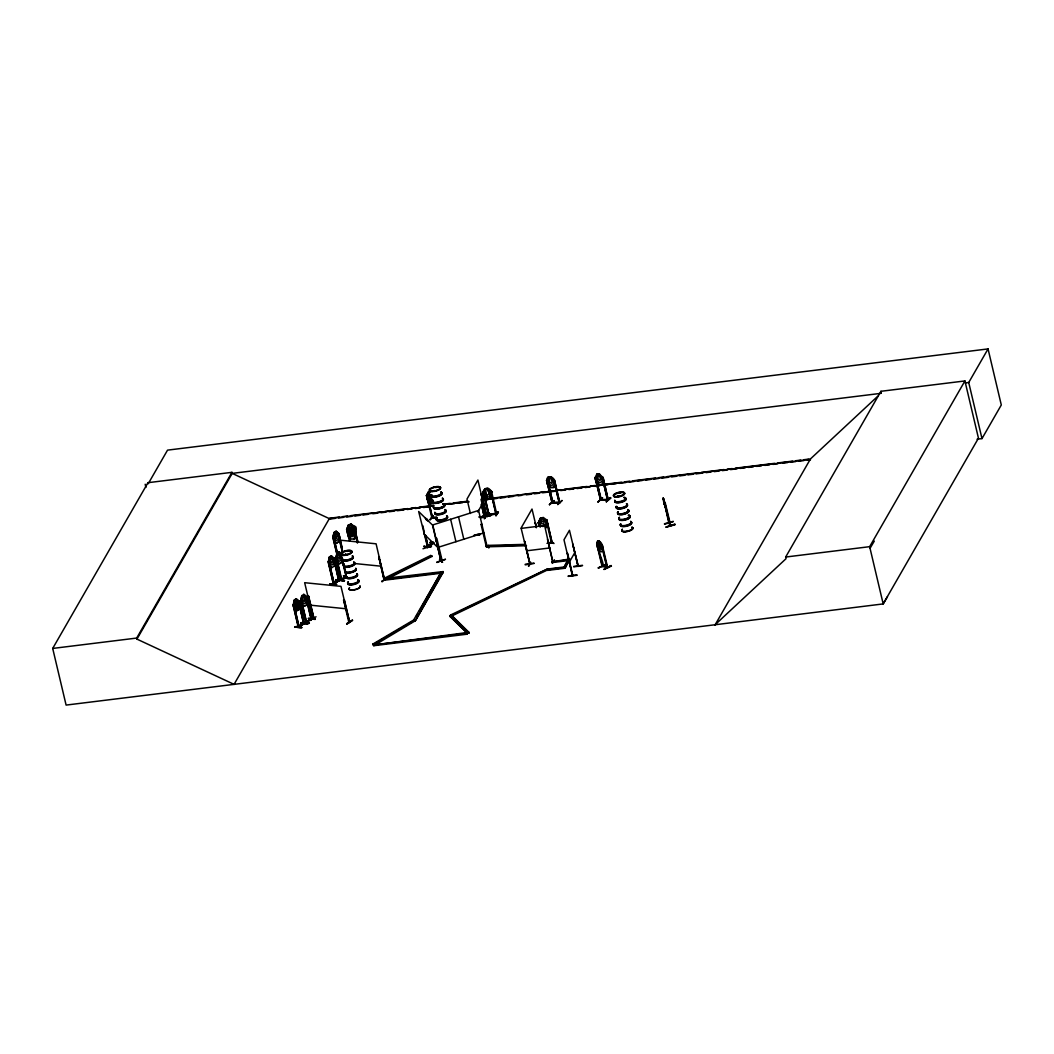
<?xml version="1.0" encoding="UTF-8"?>
<svg xmlns="http://www.w3.org/2000/svg" width="1054" height="1054" viewBox="0 0 1054 1054"><rect width="100%" height="100%" fill="white"/><g stroke="black" fill="none" stroke-linecap="round" stroke-linejoin="round"><path stroke-width="1.5" d="M427.384 495.472L432.509 518.001L427.147 495.301M597.578 547.421C602.348 558.725 605.536 545.247 599.502 541.295C591.544 539.872 605.404 563.258 602.862 566.393L602.005 566.393M351.852 527.606L354.552 533.232L353.393 536.051L351.733 536.776L349.546 535.379L348.914 532.718L349.441 525.221L350.271 524.866L352.207 529.095L350.85 531.203L349.704 530.175L349.335 528.607L351.917 527.514L355.303 529.978L353.551 534.602L350.916 535.696L347.53 533.232L349.282 528.607L351.865 527.487M334.197 532.52L334.685 539.279L336.476 540.597L337.754 539.793L338.532 536.881L336.121 531.321L334.065 532.441L332.814 537.171L336.977 554.799M597.855 474.643L598.105 479.254L600.134 480.611L600.319 477.66L597.895 474.603M294.633 627.143C299.31 624.271 307.9 630.081 294.883 626.853M302.221 622.677C306.134 620.213 316.055 625.272 302.221 622.677L309.362 623.191L302.406 622.058M302.472 622.453L309.283 623.098M329.704 583.956L336.832 584.509L329.955 583.784M337.161 559.793L334.434 559.463L337.372 559.121M334.698 559.266L337.412 559.49M337.583 579.898L344.474 580.622L335.936 580.056M424.116 546.354L430.875 546.67M486.171 516.46L481.125 493.68L486.434 516.104M529.675 563.824L529.978 562.915L529.398 563.31M293.921 604.377L298.849 626.893M298.585 601.399L303.723 624.021L303.829 622.795L304.329 623.639L298.941 601.228L298.19 601.544M485.762 492.402C484.721 486.329 489.056 490.268 489.003 493.601L487.383 495.222L486.131 493.97M336.582 557.263L335.699 557.803L341.232 580.293L335.936 557.829L337.043 553.073L335.857 557.843M316.029 616.774L309.929 620.477M345.027 577.908L347.293 576.775M540.267 518.291L540.412 525.011L542.797 526.526L544.681 525.933L546.025 523.219L543.179 517.501L540.267 518.291L538.278 522.797L539.095 526.328M549.74 504.589L553.982 500.874M602.453 497.778L597.921 501.875M598.277 501.849L602.48 498.147M429.307 495.459L429.36 501.744L431.732 503.707L433.589 503.548M479.978 534.562L476.988 534.47M439.729 559.397L442.416 562.309M484.919 488.911L484.932 495.261L487.37 497.119L489.28 496.882L490.677 494.524C480.571 478.134 500.848 500.861 487.791 488.542L484.853 488.819C480.374 498.95 483.562 486.355 487.818 488.503L490.347 499.109L487.37 499.491L483.615 496.315L482.785 492.705L488.318 515.169L496.882 514.075L496.526 513.272C471.744 516.908 515.999 510.162 488.252 515.142C486.948 513.746 490.505 514.062 488.042 514.352M429.887 519.82L433.181 515.669L430.256 519.332M433.194 516.078L430.23 519.741M487.04 516.42L488.727 513.311M487.067 516.829L489.056 512.85M553.785 480.308L559.279 502.6M602.177 477.317L607.565 500.057L602.177 477.357M298.769 609.476L299.876 604.706L299.033 601.136L296.253 598.804L294.29 600.042L293.183 604.825L298.506 627.288L298.493 626.405M298.348 627.183L304.026 623.612L299.046 601.215L296.24 598.922L298.717 604.495L297.966 607.407L296.688 608.198L294.909 606.893L294.29 600.042L296.332 598.817L296.806 610.714L298.849 609.489L299.797 604.706M300.733 600.398L301.852 595.629L303.908 594.39L306.701 596.735L311.865 619.278L305.884 622.743M306.424 605.062C308.216 593.547 308.493 605.931 304.369 606.3M334.144 532.441L332.959 537.211L337.214 554.826M339.414 580.556L333.538 584.179L328.308 561.716L329.322 556.96L331.378 555.721L334.118 558.133L335.014 561.624L333.907 566.393L331.852 567.632L329.111 565.221M341.47 562.507L342.221 559.305M345.528 554.299L346.015 554.378M345.053 555.142L346.331 554.602M347.504 551.44L347.609 551.321M347.306 551.255L347.675 550.873M434.367 491.019L433.207 491.085L434.446 490.69M435.987 487.58L435.631 487.396M435.974 487.343L435.618 487.449M618.698 496.078L617.907 496.236M618.922 496.302L617.486 496.342M620.187 493.153L620.648 492.824M619.699 493.035L620.371 492.626M601.61 545.208L602.348 545.221L607.71 567.658L602.071 566.367L596.683 543.877L597.658 540.807M431.824 500.9L430.322 503.351L431.231 500.439L429.097 497.883L431.613 499.859M349.454 540.873L346.634 529.595L348.387 525.024L351.022 523.93L354.407 526.394C360.139 525.208 350.139 550.702 356.094 533.508M348.545 536.763L346.634 529.595L348.387 525.024M339.348 580.609L333.802 558.106L339.111 580.504L333.367 584.127L328.071 561.69L328.835 561.084L334.21 583.811L328.782 561.15M427.542 546.868L433.26 543.153M440.612 560.096L441.283 560.267M440.928 561.15L435.789 538.396L441.468 561.071M539.068 522.402L540.201 527.211M539.213 526.289L538.383 522.744L540.373 518.397M547.645 523.588L545.722 528.067L547.737 523.588M555.208 483.865L553.508 487.488L550.82 487.528L547.342 484.01L546.539 480.413L547.527 480.295L552.902 502.732L551.835 502.073M555.353 483.852L553.548 487.449L550.886 487.396L547.461 483.931M595.075 477.66L595.866 481.256L599.357 484.774L602.084 484.695L603.784 481.072M599.37 484.682L602.018 484.603L603.837 481.138M344.935 570.675L344.974 570.873A5.744 1.963 -13.3 0 0 350.639 572.177A5.744 1.963 -13.3 0 0 355.83 568.501M349.098 588.316L349.151 588.514A5.744 1.963 -13.3 0 0 354.803 589.818A5.744 1.963 -13.3 0 0 360.007 586.143M431.784 505.946L428.082 502.732L426.435 495.564L428.425 491.77L431.27 491.572M426.501 495.63L428.491 491.862L428.53 498.186L430.888 500.149L432.746 499.991M429.241 495.38L432.087 495.235L429.241 495.38L427.213 499.214L430.967 502.35M490.347 499.109L492.323 495.169M567.289 553.258L572.52 575.695M577.974 566.327L572.665 543.917L578.33 566.288M573.758 566.854L582.546 565.616M567.592 553.218L572.809 575.827L572.77 575.049M577.025 575.3L568.277 576.393M484.853 488.819L487.37 499.491L490.294 498.99M482.877 492.771L483.799 492.481L489.03 514.919M486.553 516.394L481.428 493.641M483.799 492.481L489.016 515.077M491.52 491.625L490.65 491.783M482.31 516.368L490.98 515.498L478.753 517M484.273 517.027L481.335 504.194L484.418 516.868M480.993 499.28L485.248 516.895C485.525 514.958 483.575 518.634 480.255 517.409M484.774 518.555C490.611 505.617 479.504 526.802 486.764 514.984M496.012 514.049L490.65 491.454L496.105 514.194M495.894 515.301L497.883 511.757L496.065 515.696M495.947 515.762L498.437 512.152M524.484 541.348L530.149 564.549L524.787 541.308M536.143 527.619L535.221 522.665L536.262 525.722M525.248 564.865L534.075 563.468M528.502 566.314L530.663 562.256L528.686 566.209M552.678 561.769L544.628 525.498L521.322 528.37M554.417 559.793L552.401 563.35M234.186 684.349L66.099 705.086L52.7 648.434L147.968 482.692L231.959 472.337L232.196 473.378L136.941 639.119L234.067 684.362L883.186 603.916L887.455 596.696M136.941 639.119L136.691 638.065L231.959 472.337M234.067 684.362L329.559 518.239L339.335 517.04M431.811 555.748L384.381 579.476L443.233 572.296L443.075 571.597L383.696 578.527L430.73 555.471L431.982 556.446L384.539 580.187L441.218 573.192M373.577 645.008L468.925 632.281L469.096 632.98L373.577 645.008L373.748 645.707L467.014 634.205L467.251 632.808L449.926 615.839L451.599 615.312L468.925 632.281M373.748 645.707L415.118 620.859L414.947 620.16L413.669 619.989L372.708 644.152L374.144 645.022L372.708 644.152M415.118 620.859L413.669 619.989L440.967 572.493L419.466 610.912M416.251 616.498L417.858 613.705M413.84 620.701L415.539 620.49L443.075 571.597M415.539 620.49L443.233 572.296M477.752 511.981L483.206 502.481M467.251 632.808L467.014 634.205M546.407 569.397L547.619 570.385L565.102 568.225L569.832 559.015L564.944 567.526L546.407 569.397L450.545 615.035L450.717 615.734L547.856 568.989L565.339 566.841L565.511 567.539L548.014 569.7L451.758 616.01L450.098 616.537L449.926 615.839M568.014 560.609L552.112 562.572L551.953 561.874L568.238 559.213M552.112 562.572L552.349 561.176M567.737 559.924L563.811 567.75L567.895 560.623M569.292 562.217L574.746 552.718M714.994 625.035L810.473 458.912L877.718 396.291M715.218 624.64L786.06 558.673L785.665 557.039L880.933 391.297L964.924 380.942L978.455 438.187L883.186 603.916L869.655 546.67L964.924 380.942M977.084 439.202L981.985 438.596L968.731 382.51L988.046 348.914L167.533 450.137L148.219 483.746L147.968 482.692M981.985 438.596L1001.3 404.986L988.046 348.914M870.037 548.304L874.306 541.084M299.165 626.893L293.802 604.179M310.825 618.751L311.233 618.711M311.431 618.395L311.035 619.581L311.681 619.172M338.294 580.082L338.966 579.687L338.94 580.859L333.802 558.106M341.18 579.41L340.943 580.267L346.239 576.946M432.456 542.691C433.813 541.124 432.588 545.129 432.825 542.678M303.829 594.39L306.306 600.069L305.541 602.98L304.263 603.784L302.472 602.466L301.852 595.629L300.812 600.411L306.121 622.848L300.588 600.358L301.457 599.937M306.174 597.091L311.431 619.528M668.829 523.074L670.41 525.854L663.098 497.989L665.1 503.417M668.644 522.257L669.303 523.271L668.974 522.138M669.158 522.692L670.581 524.958L668.855 522.771M334.632 558.857L337.346 559.187M344.381 580.622L335.765 579.7L343.011 580.635M424.037 545.998L423.853 546.644L430.902 547.118M426.409 495.604L427.331 495.433M426.554 495.591L431.916 518.054C430.757 515.841 434.511 520.083 436.778 517.488M430.414 492.205L429.492 492.284L429.294 495.393L429.676 496.961L431.824 498.186M427.344 499.188L430.954 502.442M431.231 495.815L430.322 495.841L430.506 500.518L432.667 501.744M432.68 517.237L436.54 517.04M345.027 554.944L345.936 554.496L344.921 554.523M347.24 550.939L347.609 551.229M345.211 554.536L345.989 554.43M433.879 490.861L434.604 490.545L433.339 490.821M618.751 496.144L618.039 496.711M346.634 529.595L347.504 529.398M481.125 524.418L481.902 524.167L481.032 524.325L486.342 546.868L486.052 545.972L487.093 545.774M550.939 541.875C552.27 543.969 549.806 541.269 551.98 541.677M602.624 565.537L601.808 565.576L602.888 566.367M606.735 566.854L607.539 566.828L602.73 565.8M607.433 566.802L606.827 567.645L607.657 567.632M486.368 516.157L477.91 480.044L466.988 499.043L470.4 513.469M526.499 545.722L487.554 546.802L487.396 546.104L488.173 545.379L525.485 544.351M487.554 546.802L488.173 545.379M546.591 480.479L552.243 502.705M550.188 477.383L552.164 481.968L551.598 483.364L549.569 482.007L549.2 480.44L549.318 477.396L550.241 477.343M551.874 501.902L552.006 502.916L546.644 480.44C546.499 475.051 552.968 476 554.509 480.295L559.793 502.758L551.967 502.877L559.858 502.613M547.527 480.295L552.863 502.705M559.608 501.941L558.989 501.783M558.778 502.178L552.625 502.271M559.674 502.771L554.562 480.189L553.548 480.071L559.187 502.626M561.94 500.4L557.75 504.55M557.843 504.484L562.019 500.716M595.997 481.191L599.357 484.774M603.086 477.449L608.25 500.031L603.086 477.449L602.242 477.62M608.25 500.004C607.684 500.307 597.21 500.703 601.241 499.148M597.921 501.928L602.493 497.738M595.734 477.712L601.439 499.978L600.358 499.319M607.591 499.043L608.277 499.056L607.447 499.056M607.315 499.438L601.149 499.53M606.287 501.796L610.964 498.055L610.424 497.607L606.287 501.796L610.411 497.607M304.224 623.704L298.651 627.209M340.837 579.371L341.852 579.911L336.476 557.197M305.923 622.756L305.634 622.018L310.904 619.001M311.088 619.528L305.792 597.104L306.701 596.735M432.562 542.626L433.51 543.218M434.024 542.718L429.927 542.309L432.772 542.955C424.34 545.867 427.529 548.436 433.576 543.166M427.16 547.593L427.516 547.474M427.713 547.698L418.649 511.506L432.509 525.09L441.073 561.176M328.874 561.413L329.401 556.96L329.955 563.798L331.733 565.115L333.024 564.312L333.789 561.4L331.312 555.721M618.579 496.46L617.947 496.46M669.29 523.245L663.203 497.962L663.77 501.177M298.414 601.267L303.723 623.994M298.256 627.262L293.025 604.798L293.842 604.469M308.69 596.261L307.873 596.327L308.69 596.261L314.066 618.698L313.13 618.79M384.776 578.791L384.894 579.753L383.999 579.805L378.9 557.25L384.697 579.871L384.143 578.83M379.519 557.303L378.702 557.382M300.772 623.283L307.649 623.836M303.288 623.428L298.124 626.405M303.526 623.454L298.769 626.274M313.67 618.013L312.906 617.96L313.789 618.843L308.493 596.38M343.578 599.937L349.704 622.282L344.408 599.871L343.578 599.937L348.834 622.4L349.032 621.386L349.691 622.255M382.273 581.676L381.772 581.176L388.056 577.974M381.891 581.637L387.74 577.908M346.661 623.731L352.51 620.081L346.713 623.784M334.935 532.586L335.58 532.178L336.951 534.813L336.345 538.568L335.396 537.58L334.856 532.573M332.814 537.171L333.683 536.631L337.741 554.496M342.55 553.152L338.005 533.917L338.782 533.614M330.837 556.696L330.284 560.53L331.602 563.086L332.577 560.899L330.758 556.696M336.964 553.073L339.019 551.835L341.417 557.513L340.653 560.425L339.375 561.229L337.583 559.911C335.198 556.288 337.807 548.133 341.759 554.246L338.94 551.94M333.275 558.436L334.039 558.133M335.699 557.803L336.424 557.263M341.496 562.441L339.559 563.745L336.753 561.334M339.493 563.745L341.417 562.428M301.325 599.766L306.674 622.532L306.187 621.649M301.391 600.042L300.588 600.358M306.556 596.801L305.792 597.104M428.201 520.742C427.371 521.77 428.187 518.818 425.539 518.331M335.87 580.174L344.474 580.622M333.407 583.363L338.374 580.319M338.611 580.346L333.815 583.165M346.41 575.866L346.252 576.459A5.823 1.989 -13.3 0 0 352.695 577.605A5.823 1.989 -13.3 0 0 356.608 573.705M346.015 576.433L341.048 579.476M346.252 576.459L341.456 579.278M346.384 577.039L341.338 580.227M311.128 619.014L306.345 621.834M372.866 644.85L414.947 620.16M539.174 522.534L538.251 522.771M435.5 538.489L436.83 538.396L442.206 560.82L442.034 559.99L440.875 560.359M487.225 546.618L486.342 546.762M548.462 543.535L552.164 542.494M333.459 583.323L333.96 583.758M341.404 579.937L336.239 557.474M427.924 546.433L425.645 535.208M311.497 619.238L306.319 596.775M301.115 600.029L306.477 622.427M353.657 526.723L357.201 542.705M436.106 487.146L436.593 487.277M427.964 546.433L425.408 535.182M427.805 546.749L425.118 535.537M488.226 515.024L488.239 514.154M598.329 541.558L600.253 544.905L600.332 547.685L598.83 545.998L598.408 541.519M598.198 546.868L601.083 549.608L601.768 547.803L599.502 541.295L601.505 545.234M597.513 543.943L596.762 543.93M598.264 567.922L605.642 564.443L598.277 567.882M606.959 566.92L602.48 565.919M611.083 565.59L604.008 569.437L611.452 566.09M604.008 569.437L611.043 565.537M608.474 499.859L600.609 499.978L595.023 477.699L596.88 474.063L599.555 474.023L602.229 480.308L601.017 482.442L599.291 482.468L597.051 480.387L596.88 474.063L599.489 474.155L603.033 477.541M349.968 540.518L347.464 529.121M353.617 526.473L357.372 542.77M353.419 526.684L354.263 526.447M354.447 538.186L351.852 539.292L348.466 536.829M432.403 517.158L431.639 517.237L432.614 516.987M431.995 517.87L432.812 517.804M441.152 560.135L442.087 560.227M551.295 542.612L552.112 542.52L546.868 520.004L543.179 517.501M552.019 542.546L546.815 520.096L546.012 520.32M383.933 578.857L384.71 578.909L383.761 579.028M384.13 579.674L378.9 557.25M313.117 617.802L313.894 617.855M538.383 522.744L546.907 520.03M422.97 548.765L431.547 546.038M489.056 547.632L485.986 545.168L489.03 547.593M445.42 559.345L436.843 562.085M436.923 562.493L445.394 559.292M442.548 562.335L439.426 559.898L442.443 561.861M550.807 541.163L553.93 543.535L550.86 541.058M546.986 543.377L551.084 542.191M438.042 547.369L483.891 532.876M663.954 501.585L663.506 498.832M663.743 498.924L664.745 502.982M663.401 500.597L664.349 504.128M665.627 508.66L666.168 509.622L665.93 506.921L666.26 509.596L664.244 504.155M664.547 524.207L673.295 521.598M664.442 523.759L673.269 521.348M666.233 527.132L675.087 524.787M529.912 564.391L521.084 528.041L532.006 509.042L536.446 527.58M552.823 561.571L547.461 539.174M349.269 621.623L348.729 621.57M349.572 622.44L340.982 586.367L304.659 582.691L313.222 618.79M578.185 566.472L569.45 530.281L563.982 539.78L572.493 575.866M438.504 508.792L437.832 508.898M618.158 496.605L617.789 496.711M618.408 496.737L617.749 496.842M349.888 572.678L349.23 572.783M441.27 561.11L432.746 524.932L478.595 510.452L487.146 546.657L487.014 545.669M441.85 559.924L441.929 560.754M622.571 514.378L621.913 514.484M602.256 565.405L602.822 566.354M607.012 566.696L607.196 567.513M546.156 520.07L551.413 542.731M486.816 545.708L486.184 546.064M496.724 514.088L491.586 491.507M485.051 516.934L480.189 517.54M602.519 566.499L597.025 543.785M338.742 580.938L333.565 558.436M482.218 516.5L490.966 515.366M476.988 534.536L479.899 534.167M474.142 535.221L480.018 534.576L474.063 535.485M525.248 564.259L533.996 563.126M881.091 393.326L232.196 473.378L329.335 518.634L433.668 505.762M965.477 382.918L968.731 382.51M342.603 516.631L347.491 516.025M350.758 515.63L373.577 512.811M376.831 512.415L381.732 511.809M384.987 511.401L407.806 508.595M411.073 508.186L415.961 507.58M419.228 507.185L433.892 505.367M443.681 504.168L450.203 503.364M453.457 502.956L468.134 501.151M489.319 498.529L518.66 494.906M521.928 494.51L536.605 492.692M539.859 492.297L544.747 491.691M548.014 491.296L552.902 490.69M556.156 490.281L561.057 489.675M564.312 489.28L587.131 486.461M590.398 486.065L595.286 485.459M598.553 485.051L621.373 482.245M624.627 481.836L629.528 481.23M632.782 480.835L655.601 478.015M658.869 477.62L663.756 477.014M667.011 476.606L697.985 472.785M701.253 472.39L724.072 469.57M727.339 469.162L732.227 468.569M735.481 468.16L774.611 463.338M777.878 462.93L792.542 461.125M795.81 460.717L800.697 460.111M803.952 459.715L808.84 459.109M443.457 504.55L467.91 501.533M482.574 499.728L810.249 459.294M328.743 519.187L335.277 518.384M338.545 517.975L343.446 517.369M346.713 516.974L351.614 516.368M354.882 515.959L359.77 515.353M363.037 514.958L367.938 514.352M372.839 513.746L377.74 513.14M381.008 512.731L385.909 512.139M389.176 511.73L394.064 511.124M397.332 510.729L403.866 509.912M407.134 509.517L412.035 508.911M415.302 508.502L420.203 507.896M423.471 507.501L428.359 506.895M449.597 504.273L454.498 503.667M457.765 503.272L462.653 502.666M465.921 502.257L469.188 501.862M483.891 500.044L487.159 499.636M492.06 499.043L496.961 498.437M500.215 498.028L505.116 497.422M508.384 497.027L513.285 496.421M518.186 495.815L521.453 495.406M526.354 494.8L531.256 494.207M534.51 493.799L539.411 493.193M542.678 492.785L557.382 490.98M560.649 490.571L565.55 489.965M568.817 489.57L573.705 488.964M576.973 488.555L581.874 487.949M585.141 487.554L590.042 486.948M594.943 486.342L599.845 485.736M603.112 485.341L608 484.735M611.267 484.326L616.168 483.72M619.436 483.325L625.971 482.521M629.238 482.113L634.139 481.507M637.406 481.098L642.294 480.505M645.562 480.097L650.463 479.491M653.73 479.096L658.631 478.49M661.899 478.081L668.434 477.278M671.701 476.869L676.589 476.263M679.856 475.868L684.757 475.262M688.025 474.853L692.926 474.26M696.193 473.852L702.728 473.048M705.996 472.64L710.897 472.034M714.151 471.639L719.052 471.033M722.319 470.624L727.22 470.018M730.488 469.623L737.023 468.819M740.29 468.411L745.191 467.805M748.445 467.409L753.346 466.803M756.614 466.395L761.515 465.789M764.782 465.394L769.683 464.788M772.951 464.379L777.852 463.773M782.753 463.167L787.641 462.574M790.908 462.166L795.81 461.56M799.077 461.151L803.978 460.558M807.245 460.15L810.513 459.742M526.618 550.807L549.938 547.935M551.953 561.874L569.437 559.714M573.666 566.42L582.414 565.326M568.172 575.971L576.92 574.891M785.665 557.039L869.655 546.67M52.7 648.434L136.691 638.065M413.669 619.989L415.368 619.778M601.083 500.149L596.05 477.554L595.194 477.686L600.556 500.136M487.396 546.104L524.708 545.063M430.098 542.678L433.089 542.85M308.44 618.738L315.238 619.423M669.145 522.982L670.779 525.775L665.272 503.074M668.921 523.364L663.836 500.558M670.344 525.88L664.784 502.863M550.768 540.715L553.403 543.218M485.881 544.813L488.608 547.658M293.025 604.798L294.158 608.316L296.885 610.727L298.849 609.489M313.96 618.658L308.084 596.195M349.506 622.427L348.927 622.387M346.858 624.152L352.603 620.424M300.653 622.809L307.939 623.744L300.798 623.177M294.856 626.932L301.8 627.604M336.055 531.203L338.914 533.548L342.181 548.04M433.299 542.362L433.168 543.192M333.578 536.868L337.504 554.47M339.77 540.135L376.094 543.811L384.539 580.187M333.934 540.715L336.595 543.113L338.65 541.875L339.757 537.105L338.518 541.796L336.661 543.113L333.854 540.702M334.434 559.49L337.385 559.582M354.552 563.521L381.403 566.235M329.059 565.287L331.865 567.513M346.305 576.446L343.406 575.813L346.173 576.103A5.744 1.963 -13.3 0 0 351.878 577.394A5.744 1.963 -13.3 0 0 357.056 573.732M301.576 603.968L304.382 606.182M309.955 605.128L346.279 608.79M315.146 619.08L308.282 618.369L315.093 619.067M607.275 567.79L601.86 545.089M431.982 556.446L430.73 555.471M383.854 579.226L384.934 579.489M597.631 540.939L599.423 541.413M601.426 544.931L606.933 567.671M605.418 564.443L598.567 568.014M450.545 615.035L469.096 632.98M450.717 615.734L451.758 616.01M350.969 523.917L353.709 529.675L352.55 532.494L350.89 533.219L348.703 531.822L348.452 525.103M353.551 534.602L350.969 535.709M428.28 520.742L425.46 518.436L426.725 520.386M336.042 531.308L338.861 533.614L341.944 548.014M303.829 594.496L306.648 596.801M483.72 496.223L487.422 499.359M423.958 533.943L437.818 547.513M450.098 616.537L467.423 633.507M550.978 476.816L554.457 480.334M597.526 547.434L600.187 551.479M664.323 503.786L665.535 507.145L665.377 505.643M664.323 503.153L665.008 505.143L663.585 499.174M880.933 391.297L881.315 392.931M564.944 567.526L565.102 568.225M547.856 568.989L548.014 569.7M547.448 569.687L547.619 570.385M458.516 516.789L463.813 539.226M450.638 519.279L455.934 541.703M442.667 572.296L442.838 572.994M433.273 542.402L433.471 543.218M422.72 525.498L424.354 532.336M358.057 542.467L354.104 526.381L357.886 542.415M347.398 529.148L350.139 540.583M338.215 533.68L342.787 553.166M343.709 563.837L346.358 575.049M341.14 554.575L346.068 575.405M340.903 554.549L346.147 577.025M145.175 484.247L145.926 487.422M353.999 562.968A5.744 1.963 -13.3 0 1 349.414 566.986A5.744 1.963 -13.3 0 1 344.289 565.089M353.973 562.572A5.823 1.989 -13.3 0 1 349.335 566.644A5.823 1.989 -13.3 0 1 344.144 564.72M355.778 568.277A5.744 1.963 -13.3 0 1 350.587 571.953A5.744 1.963 -13.3 0 1 344.948 570.649M352.51 556.38A5.823 1.989 -13.3 0 1 348.611 560.28A5.823 1.989 -13.3 0 1 342.155 559.147M353.736 561.927A5.731 1.963 -13.3 0 1 349.164 565.945A5.731 1.963 -13.3 0 1 344.065 564.048M352.523 556.775A5.731 1.963 -13.3 0 1 347.952 560.794A5.731 1.963 -13.3 0 1 342.84 558.897M353.894 562.256A5.823 1.989 -13.3 0 1 349.256 566.327A5.823 1.989 -13.3 0 1 344.065 564.404M352.431 556.064A5.823 1.989 -13.3 0 1 348.531 559.964A5.823 1.989 -13.3 0 1 342.076 558.831M352.286 555.735A5.744 1.963 -13.3 0 1 348.426 559.582A5.744 1.963 -13.3 0 1 342.076 558.462M358.162 580.609A5.744 1.963 -13.3 0 1 353.577 584.627A5.744 1.963 -13.3 0 1 348.466 582.73M358.149 580.214A5.823 1.989 -13.3 0 1 353.498 584.285A5.823 1.989 -13.3 0 1 348.307 582.375M359.954 585.932A5.744 1.963 -13.3 0 1 354.025 589.753A5.744 1.963 -13.3 0 1 349.638 587.71M355.936 569.081A5.718 1.95 -13.3 0 1 350.771 572.744A5.718 1.95 -13.3 0 1 345.159 571.439M355.896 568.765A5.744 1.963 -13.3 0 1 350.705 572.427A5.744 1.963 -13.3 0 1 345.053 571.136M356.687 574.022A5.823 1.989 -13.3 0 1 353.498 577.711A5.823 1.989 -13.3 0 1 346.173 577.342M357.912 579.568A5.731 1.963 -13.3 0 1 353.34 583.587A5.731 1.963 -13.3 0 1 348.228 581.689M356.687 574.417A5.731 1.963 -13.3 0 1 352.84 578.251A5.731 1.963 -13.3 0 1 346.502 577.131M358.07 579.898A5.823 1.989 -13.3 0 1 353.419 583.969A5.823 1.989 -13.3 0 1 348.242 582.045M626.669 504.668A5.731 1.963 -13.3 0 1 622.097 508.687A5.731 1.963 -13.3 0 1 616.998 506.79M626.669 504.273A5.823 1.989 -13.3 0 1 622.018 508.357A5.823 1.989 -13.3 0 1 616.827 506.434M627.907 509.872A5.731 1.963 -13.3 0 1 623.322 513.878A5.731 1.963 -13.3 0 1 618.224 511.981M627.815 509.504A5.731 1.963 -13.3 0 1 623.243 513.509A5.731 1.963 -13.3 0 1 618.131 511.625M627.868 509.649A5.744 1.963 -13.3 0 1 623.283 513.667A5.744 1.963 -13.3 0 1 618.158 511.77M625.812 498.45A5.823 1.989 -13.3 0 1 620.556 502.165A5.823 1.989 -13.3 0 1 614.838 500.848M624.258 497.87A5.823 1.989 -13.3 0 1 625.206 498.094M626.432 503.628A5.744 1.963 -13.3 0 1 622.585 507.475A5.744 1.963 -13.3 0 1 616.221 506.355M625.826 498.832A5.744 1.963 -13.3 0 1 620.635 502.494A5.744 1.963 -13.3 0 1 615.009 501.19M626.59 503.957A5.823 1.989 -13.3 0 1 622.677 507.857A5.823 1.989 -13.3 0 1 616.234 506.724M624.192 497.554A5.823 1.989 -13.3 0 1 621.939 501.454A5.823 1.989 -13.3 0 1 614.772 500.531M624.034 497.224A5.731 1.963 -13.3 0 1 621.834 501.072A5.731 1.963 -13.3 0 1 614.772 500.163M630.845 522.31A5.731 1.963 -13.3 0 1 626.274 526.328A5.731 1.963 -13.3 0 1 621.162 524.431M630.832 521.914A5.823 1.989 -13.3 0 1 626.195 525.999A5.823 1.989 -13.3 0 1 621.004 524.075M632.071 527.487A5.731 1.963 -13.3 0 1 627.499 531.493A5.731 1.963 -13.3 0 1 622.387 529.609M631.992 527.145A5.731 1.963 -13.3 0 1 627.407 531.15A5.731 1.963 -13.3 0 1 622.308 529.266M628.026 510.426A5.731 1.963 -13.3 0 1 623.454 514.431A5.731 1.963 -13.3 0 1 618.355 512.534M632.044 527.29A5.744 1.963 -13.3 0 1 627.446 531.308A5.744 1.963 -13.3 0 1 622.321 529.411M628.816 510.926A5.744 1.963 -13.3 0 1 621.926 514.378A5.744 1.963 -13.3 0 1 618.263 512.218M627.973 510.096A5.744 1.963 -13.3 0 1 628.579 510.452M628.434 515.511A5.823 1.989 -13.3 0 1 626.195 519.411A5.823 1.989 -13.3 0 1 619.014 518.489M630.608 521.269A5.744 1.963 -13.3 0 1 626.761 525.116A5.744 1.963 -13.3 0 1 620.398 523.996M629.989 516.473A5.744 1.963 -13.3 0 1 624.811 520.136A5.744 1.963 -13.3 0 1 619.172 518.845M630.753 521.598A5.823 1.989 -13.3 0 1 626.853 525.498A5.823 1.989 -13.3 0 1 620.398 524.365M628.355 515.195A5.823 1.989 -13.3 0 1 628.935 517.817A5.823 1.989 -13.3 0 1 621.359 519.833A5.823 1.989 -13.3 0 1 619.462 517.567M629.133 515.09A5.731 1.963 -13.3 0 1 624.561 519.095A5.731 1.963 -13.3 0 1 619.462 517.198M443.207 499.425A5.744 1.963 -13.3 0 1 437.291 503.232A5.744 1.963 -13.3 0 1 432.904 501.203M442.588 498.687A5.823 1.989 -13.3 0 1 437.937 502.758A5.823 1.989 -13.3 0 1 432.746 500.834M442.864 503.838A5.744 1.963 -13.3 0 1 440.651 507.699A5.744 1.963 -13.3 0 1 433.563 506.776M442.799 503.693A5.718 1.95 -13.3 0 1 440.598 507.527A5.718 1.95 -13.3 0 1 433.55 506.618M444.459 504.668A5.744 1.963 -13.3 0 1 439.268 508.344A5.744 1.963 -13.3 0 1 433.616 507.04M442.917 504.102A5.744 1.963 -13.3 0 1 443.853 504.313M441.125 492.495A5.823 1.989 -13.3 0 1 436.475 496.579A5.823 1.989 -13.3 0 1 431.284 494.655M442.351 498.041A5.731 1.963 -13.3 0 1 437.779 502.06A5.731 1.963 -13.3 0 1 432.667 500.163M441.125 492.89A5.731 1.963 -13.3 0 1 436.554 496.908A5.731 1.963 -13.3 0 1 431.455 495.011M442.509 498.371A5.823 1.989 -13.3 0 1 437.871 502.442A5.823 1.989 -13.3 0 1 432.68 500.518M441.046 492.178A5.823 1.989 -13.3 0 1 437.147 496.078A5.823 1.989 -13.3 0 1 430.691 494.932M440.901 491.849A5.744 1.963 -13.3 0 1 437.041 495.696A5.744 1.963 -13.3 0 1 430.678 494.563M446.764 516.723A5.731 1.963 -13.3 0 1 442.193 520.729A5.731 1.963 -13.3 0 1 437.081 518.845M446.751 516.328A5.823 1.989 -13.3 0 1 442.113 520.399A5.823 1.989 -13.3 0 1 436.923 518.476M444.551 505.195A5.718 1.95 -13.3 0 1 439.386 508.845A5.718 1.95 -13.3 0 1 433.774 507.554M444.498 504.866A5.744 1.963 -13.3 0 1 439.307 508.542A5.744 1.963 -13.3 0 1 433.668 507.237M445.289 510.136A5.823 1.989 -13.3 0 1 441.389 514.036A5.823 1.989 -13.3 0 1 434.933 512.903M446.527 515.683A5.744 1.963 -13.3 0 1 441.942 519.701A5.744 1.963 -13.3 0 1 436.83 517.804M445.302 510.531A5.731 1.963 -13.3 0 1 440.73 514.55A5.731 1.963 -13.3 0 1 435.618 512.652M446.685 516.012A5.823 1.989 -13.3 0 1 442.034 520.083A5.823 1.989 -13.3 0 1 436.843 518.16M445.223 509.82A5.823 1.989 -13.3 0 1 441.31 513.72A5.823 1.989 -13.3 0 1 434.867 512.587M445.065 509.49A5.744 1.963 -13.3 0 1 441.218 513.338A5.744 1.963 -13.3 0 1 434.854 512.218M350.271 528.779L350.178 532.165L351.693 534.76L353.05 532.665L351.114 528.423L350.323 528.805M354.223 535.089L353.485 535.419L351.852 533.706L350.521 536.684L351.298 533.39L349.322 531.282L351.641 532.652L352.879 529.754L352.181 532.995L354.223 535.089M541.4 518.568L541.572 523.456L543.745 524.246L544.009 520.992L542.336 518.265L541.4 518.568M548.357 476.948L548.515 483.127L550.768 485.222L552.494 485.196L553.706 483.048L553.073 480.387L551.005 476.869L548.409 476.909M549.397 504.629L553.969 500.479L549.397 504.682M297.518 603.982L296.556 606.169L295.252 603.613L295.779 599.792L297.518 603.982M305.093 599.568L304.132 601.755L302.814 599.199L303.354 595.378L305.093 599.568M340.218 556.999L339.243 559.2L337.926 556.644L338.479 552.81L340.218 556.999M674.903 524.22L666.154 527.04L674.903 524.22M343.657 554.931A5.744 1.963 -13.3 0 0 351.917 551.387A5.744 1.963 -13.3 0 0 343.341 551.505A5.744 1.963 -13.3 0 0 343.657 554.931M343.788 555.445A5.718 1.95 -13.3 0 0 351.996 551.914A5.718 1.95 -13.3 0 0 343.485 552.046A5.718 1.95 -13.3 0 0 343.788 555.445M343.696 555.142A5.744 1.963 -13.3 0 0 351.957 551.585A5.744 1.963 -13.3 0 0 343.393 551.716A5.744 1.963 -13.3 0 0 343.696 555.142M616.34 496.605A5.731 1.963 -13.3 0 0 624.574 493.061A5.731 1.963 -13.3 0 0 616.037 493.193A5.731 1.963 -13.3 0 0 616.34 496.605M616.471 497.145A5.731 1.963 -13.3 0 0 624.706 493.601A5.731 1.963 -13.3 0 0 616.168 493.733A5.731 1.963 -13.3 0 0 616.471 497.145M616.379 496.816A5.744 1.963 -13.3 0 0 624.64 493.272A5.744 1.963 -13.3 0 0 616.076 493.404A5.744 1.963 -13.3 0 0 616.379 496.816M432.311 491.23A5.744 1.963 -13.3 0 0 440.559 487.673A5.744 1.963 -13.3 0 0 431.995 487.804A5.744 1.963 -13.3 0 0 432.311 491.23A5.744 1.963 -13.3 0 0 440.572 487.699A5.744 1.963 -13.3 0 0 432.008 487.831A5.744 1.963 -13.3 0 0 432.311 491.256M432.403 491.559A5.718 1.95 -13.3 0 0 440.612 488.028A5.718 1.95 -13.3 0 0 432.1 488.16A5.718 1.95 -13.3 0 0 432.403 491.559"/></g></svg>
